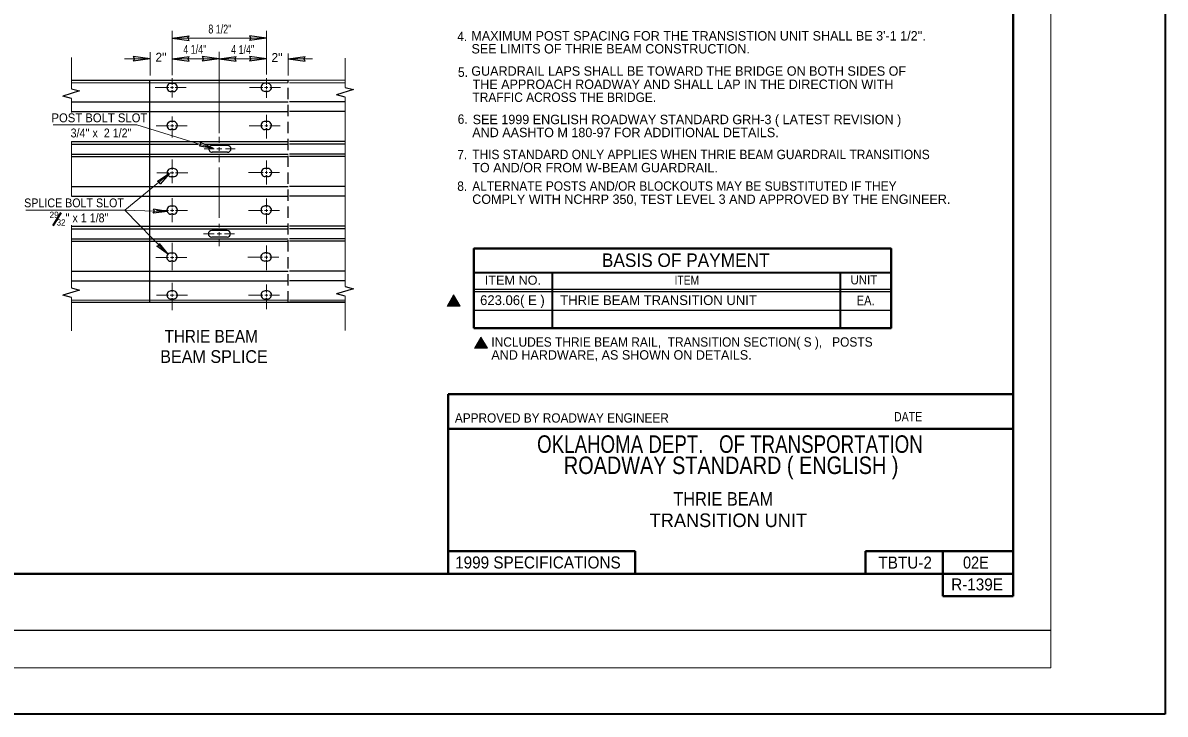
# Model space of a CAD drawing. Extents: x 678 to 1065, y -91 to 199.
# Drawn here: x 913.5 to 1065.5, y -90.9 to 1 of the extents above; entities that cross this region are included whole.
import ezdxf

# ---------------------------------------------------------------- set-up
doc = ezdxf.new("R2010")
doc.units = 0
doc.header["$LTSCALE"] = 0.5
doc.linetypes.add('MEDIUM_DASHED', pattern=[4.5, 3, -1.5])
doc.layers.add('1', color=7, linetype='Continuous', lineweight=25)

msp = doc.modelspace()

# ---------------------------------------------------------------- hatches: boundary and pattern name
at = {"layer": '1'}
for points in [[(969.9253, -36.6312), (970.7832, -35.1285), (971.6555, -36.6229)], [(973.5717, -42.2482), (974.4298, -40.7457), (975.302, -42.24)]]:
    msp.add_hatch(color=256, dxfattribs=at).paths.add_polyline_path(points)

# ---------------------------------------------------------------- linework, layer by layer
at = {"layer": '1', "lineweight": 13}
for p, q in [((1050.2743, -84.7214), (1050.2743, 145.2877)), ((933.3577, -5.9476), (933.3577, -0.0425)), ((945.9052, -0.9878), (933.3577, -0.9878)), ((945.9052, -5.8507), (945.9052, -0.0425)), ((930.4049, -5.9933), (930.4049, -2.8685)), ((939.6176, -13.6311), (939.6176, -2.8186)), ((919.9355, -7.7364), (919.9355, -3.5592)), ((926.9925, -3.7478), (930.4049, -3.7478)), ((939.6314, -3.7478), (933.3577, -3.7478)), ((945.9052, -3.7478), (939.6314, -3.7478)), ((948.7878, -5.9918), (948.7878, -3.044)), ((948.7878, -3.7478), (952.0018, -3.7478)), ((956.3692, -7.5614), (956.3692, -3.6751)), ((948.7934, -6.9425), (919.9355, -6.9425)), ((932.9002, -7.5815), (931.0923, -7.5815)), ((933.5308, -7.5815), (933.1209, -7.5815)), ((933.3288, -7.2109), (933.3288, -6.3413)), ((933.3288, -7.7559), (933.3288, -7.3776)), ((935.2203, -7.5815), (933.7289, -7.5815)), ((945.3896, -7.5815), (943.6222, -7.5815)), ((946.0766, -7.5815), (945.6261, -7.5815)), ((945.8767, -7.1931), (945.8767, -6.3413)), ((945.8767, -7.7787), (945.8767, -7.3733)), ((947.7494, -7.5815), (946.3243, -7.5815)), ((956.3692, -6.6143), (947.7937, -6.6143)), ((948.9633, -6.9425), (956.3692, -6.9425)), ((919.9355, -9.0222), (919.9355, -10.8954)), ((933.3288, -8.891), (933.3288, -7.9226)), ((945.8767, -8.9618), (945.8767, -7.9589)), ((956.3692, -8.8472), (956.3692, -18.4523)), ((933.3288, -12.2417), (933.3288, -11.4132)), ((945.8767, -12.2483), (945.8767, -11.2032)), ((932.9407, -12.6512), (931.2112, -12.6512)), ((933.5488, -12.6512), (933.1389, -12.6512)), ((933.3288, -12.8317), (933.3288, -12.4623)), ((933.3288, -14.2152), (933.3288, -12.9938)), ((935.3388, -12.6512), (933.756, -12.6512)), ((945.4235, -12.6437), (943.5697, -12.6437)), ((946.0767, -12.6437), (945.6938, -12.6437)), ((945.8767, -12.8006), (945.8767, -12.4062)), ((945.8767, -14.3552), (945.8767, -12.9923)), ((947.6973, -12.6437), (946.3357, -12.6437)), ((919.9355, -14.7331), (919.9355, -22.0308)), ((939.6026, -14.924), (939.6026, -14.1312)), ((938.9194, -15.7434), (937.5843, -15.7434)), ((939.945, -15.7434), (939.3026, -15.7434)), ((939.6026, -15.9722), (939.6026, -15.4988)), ((939.6026, -17.4819), (939.6026, -16.6033)), ((941.7123, -15.7434), (940.4522, -15.7434)), ((933.3288, -18.5132), (933.3288, -17.1572)), ((939.6026, -18.1866), (939.6026, -24.8992)), ((945.8767, -18.4854), (945.8767, -17.297)), ((956.3692, -34.0326), (956.3692, -17.4925)), ((932.7563, -19.1891), (927.0479, -23.8682)), ((932.9139, -18.9024), (931.2948, -18.9024)), ((933.5556, -18.9024), (933.094, -18.9024)), ((933.3288, -19.0877), (933.3288, -18.7159)), ((933.3288, -20.3094), (933.3288, -19.2567)), ((935.4228, -18.9024), (933.8032, -18.9024)), ((945.4639, -18.8777), (943.5176, -18.8777)), ((946.0407, -18.8777), (945.7072, -18.8777)), ((945.8767, -19.0486), (945.8767, -18.6702)), ((945.8767, -20.4492), (945.8767, -19.2468)), ((947.6444, -18.8777), (946.2659, -18.8777)), ((933.3288, -23.4853), (933.3288, -22.2707)), ((945.8767, -23.5162), (945.8767, -22.3407)), ((913.8697, -23.8782), (927.0468, -23.8782)), ((927.0322, -23.8842), (932.3615, -24.0373)), ((927.0322, -23.8842), (932.6101, -29.5457)), ((932.8568, -23.9042), (931.2644, -23.9042)), ((933.5772, -23.9042), (933.1045, -23.9042)), ((933.3288, -24.1162), (933.3288, -23.6768)), ((933.3288, -25.4934), (933.3288, -24.2739)), ((935.3909, -23.9042), (933.7687, -23.9042)), ((945.3782, -23.921), (943.4951, -23.921)), ((946.0767, -23.921), (945.6148, -23.921)), ((945.8767, -24.1137), (945.8767, -23.6852)), ((945.8767, -25.703), (945.8767, -24.2715)), ((947.6227, -23.921), (946.347, -23.921)), ((939.6026, -26.1854), (939.6026, -25.7041)), ((919.9355, -34.2076), (919.9355, -25.8542)), ((938.9443, -27.0212), (937.5281, -27.0212)), ((939.9019, -27.0212), (939.3273, -27.0212)), ((939.6026, -27.2332), (939.6026, -26.7937)), ((941.6553, -27.0212), (940.33, -27.0212)), ((933.3288, -29.771), (933.3288, -28.2249)), ((939.6026, -28.6552), (939.6026, -27.8415)), ((945.8767, -29.7139), (945.8767, -28.5752)), ((932.869, -30.1727), (931.1594, -30.1727)), ((933.567, -30.1727), (933.1054, -30.1727)), ((933.3288, -30.3681), (933.3288, -29.9625)), ((935.2863, -30.1727), (933.7921, -30.1727)), ((945.3785, -30.1378), (943.4253, -30.1378)), ((946.0656, -30.1378), (945.6263, -30.1378)), ((945.8767, -30.3452), (945.8767, -29.9168)), ((947.5526, -30.1378), (946.3247, -30.1378)), ((933.3288, -31.8672), (933.3288, -30.5032)), ((945.8767, -31.8672), (945.8767, -30.503)), ((933.3288, -33.548), (933.3288, -34.7946)), ((945.8767, -33.7715), (945.8767, -34.8062)), ((919.9355, -35.4933), (919.9355, -39.94)), ((919.9355, -35.852), (948.7934, -35.852)), ((932.8357, -35.1987), (931.2644, -35.1987)), ((933.5899, -35.1987), (933.0946, -35.1987)), ((933.3288, -34.9972), (933.3288, -35.4137)), ((933.3288, -35.5712), (933.3288, -37.1908)), ((935.3909, -35.1987), (933.8151, -35.1987)), ((945.4275, -35.1812), (943.5131, -35.1812)), ((946.0676, -35.1812), (945.6799, -35.1812)), ((945.8767, -34.9956), (945.8767, -35.3562)), ((945.8767, -35.5229), (945.8767, -37.0637)), ((947.6407, -35.1812), (946.2794, -35.1812)), ((956.3692, -35.852), (948.9633, -35.852)), ((956.3692, -35.3183), (956.3692, -39.8912)), ((973.5785, -39.4729), (1029.0455, -39.4729)), ((690.2597, -84.7214), (1050.2743, -84.7214))]:
    msp.add_line(p, q, dxfattribs=at)
at = {"layer": '1', "lineweight": 40}
for p, q in [((1045.2738, -72.2207), (1045.2738, 132.7877)), ((970.095, -48.3275), (970.095, -72.2207)), ((1045.2738, -48.3275), (970.095, -48.3275)), ((970.095, -52.975), (1045.2738, -52.975)), ((970.095, -69.2417), (994.9696, -69.2417)), ((994.9696, -72.2207), (994.9696, -69.2417)), ((1025.5933, -72.2207), (1025.5933, -69.2417)), ((1025.5933, -69.2417), (1045.2738, -69.2417)), ((1035.9208, -75.1995), (1035.9208, -69.2417)), ((720.2609, -72.2207), (1045.2738, -72.2207)), ((1045.2738, -75.1995), (1045.2738, -72.2207)), ((1035.9208, -75.1995), (1045.2738, -75.1995))]:
    msp.add_line(p, q, dxfattribs=at)
at = {"layer": '1'}
for p, q in [((933.3578, -0.9878), (935.6208, -0.6769)), ((933.3578, -0.9878), (935.6208, -1.2987)), ((945.9051, -0.9878), (943.6416, -0.6758)), ((945.9051, -0.9878), (943.6416, -1.298)), ((930.4049, -3.7478), (928.1422, -3.4366)), ((930.4049, -3.7478), (928.1422, -4.0583)), ((933.3577, -3.7471), (935.6208, -3.4366)), ((933.3577, -3.7471), (935.6208, -4.058)), ((939.6173, -3.7478), (937.3542, -3.4366)), ((939.6173, -3.7478), (937.3542, -4.0583)), ((939.6177, -3.7478), (941.8808, -3.4373)), ((939.6177, -3.7478), (941.8808, -4.0587)), ((945.9052, -3.7493), (943.6421, -3.4381)), ((945.9052, -3.7493), (943.6421, -4.0598)), ((948.7878, -3.7471), (951.0521, -3.4366)), ((948.7878, -3.7471), (951.0521, -4.058)), ((919.9355, -6.6091), (948.7934, -6.6091)), ((930.3944, -36.1325), (930.3944, -6.6091)), ((933.4904, -7.0201), (933.1792, -7.0201)), ((946.0139, -7.01), (945.7034, -7.01)), ((919.9355, -9.0222), (918.8019, -8.7197)), ((933.5006, -8.1016), (933.1856, -8.1016)), ((946.0244, -8.0915), (945.7091, -8.0915)), ((956.3692, -8.8472), (955.2356, -8.5447)), ((919.9355, -9.4692), (948.7934, -9.4692)), ((956.3692, -9.4692), (948.9633, -9.4692)), ((919.9355, -10.781), (948.7934, -10.781)), ((933.5006, -12.0887), (933.1856, -12.0887)), ((946.0244, -12.0793), (945.7091, -12.0793)), ((956.3692, -10.781), (948.9633, -10.781)), ((933.4904, -13.1702), (933.1792, -13.1702)), ((946.0139, -13.1612), (945.7034, -13.1612)), ((919.9355, -14.7587), (948.7934, -14.7587)), ((919.9355, -15.0868), (936.8096, -15.0868)), ((938.8443, -15.6635), (937.1144, -14.8644)), ((937.6698, -15.0868), (948.7934, -15.0868)), ((956.3692, -14.7587), (948.9633, -14.7587)), ((956.3692, -15.0868), (948.9633, -15.0868)), ((919.9355, -16.4199), (948.7934, -16.4199)), ((938.8443, -15.6635), (936.9626, -15.3605)), ((940.7234, -15.2945), (938.6654, -15.2945)), ((940.7234, -16.1803), (938.6654, -16.1803)), ((956.3692, -16.4199), (948.9633, -16.4199)), ((919.9355, -16.748), (948.7934, -16.748)), ((956.3692, -16.748), (948.9633, -16.748)), ((932.9839, -19.0027), (931.3944, -20.0536)), ((932.9839, -19.0027), (931.7364, -20.443)), ((933.5201, -19.4289), (933.2092, -19.4289)), ((933.5306, -18.3474), (933.2156, -18.3474)), ((946.0447, -19.4199), (945.7331, -19.4199)), ((946.0552, -18.3384), (945.7391, -18.3384)), ((919.9355, -20.7252), (948.7934, -20.7252)), ((956.3692, -20.7252), (948.9633, -20.7252)), ((919.9355, -22.0374), (948.7934, -22.0374)), ((956.3692, -22.0374), (948.9633, -22.0374)), ((932.7209, -24.065), (930.8276, -24.2829)), ((932.7209, -24.065), (930.8396, -23.7639)), ((933.5006, -23.3357), (933.1856, -23.3357)), ((946.0244, -23.3252), (945.7091, -23.3252)), ((933.4904, -24.4164), (933.1792, -24.4164)), ((946.0139, -24.4067), (945.7034, -24.4067)), ((919.9355, -26.015), (948.7934, -26.015)), ((919.9355, -26.3432), (948.7934, -26.3432)), ((940.6679, -26.5723), (938.6084, -26.5723)), ((956.3692, -26.015), (948.9633, -26.015)), ((956.3692, -26.3432), (948.9633, -26.3432)), ((919.9355, -27.6759), (948.7934, -27.6759)), ((919.9355, -28.0037), (948.7934, -28.0037)), ((932.8484, -29.7654), (931.2854, -28.676)), ((932.8484, -29.7654), (931.6372, -28.2947)), ((940.6679, -27.458), (938.6084, -27.458)), ((956.3692, -27.6759), (948.9633, -27.6759)), ((956.3692, -28.0037), (948.9633, -28.0037)), ((933.4698, -29.5839), (933.1541, -29.5839)), ((945.9933, -29.5745), (945.6783, -29.5745)), ((933.4593, -30.6654), (933.1484, -30.6654)), ((945.9828, -30.6557), (945.6719, -30.6557)), ((919.9355, -31.9805), (948.7934, -31.9805)), ((919.9355, -33.293), (948.7934, -33.293)), ((956.3692, -31.9805), (948.9633, -31.9805)), ((956.3692, -33.293), (948.9633, -33.293)), ((933.5006, -34.625), (933.1856, -34.625)), ((946.0244, -34.6152), (945.7091, -34.6152)), ((973.5046, -34.3827), (1029.0058, -34.3827)), ((973.5046, -34.6827), (1029.0058, -34.6827)), ((919.9355, -35.4933), (918.8019, -35.1908)), ((919.9355, -36.1325), (956.3692, -36.1325)), ((933.4904, -35.7062), (933.1792, -35.7062)), ((946.0139, -35.6964), (945.7034, -35.6964)), ((956.3692, -36.1325), (948.9633, -36.1325)), ((956.3692, -35.3183), (955.2356, -35.0158)), ((973.5046, -37.191), (1029.0058, -37.191)), ((705.2604, -79.7209), (1050.2743, -79.7209))]:
    msp.add_line(p, q, dxfattribs=at)
at = {"layer": '1', "linetype": 'MEDIUM_DASHED'}
msp.add_line((948.7934, -36.1325), (948.7934, -6.6091), dxfattribs=at)
at = {"layer": '1', "lineweight": 35}
for p, q in [((917.5131, -25.8967), (918.5859, -24.1947)), ((973.4307, -32.1698), (1029.0455, -32.1698)), ((983.9727, -39.5587), (983.9727, -32.1698)), ((1022.2718, -39.5587), (1022.2718, -32.1698))]:
    msp.add_line(p, q, dxfattribs=at)
msp.add_lwpolyline([(1065.4894, -90.8938), (678.3428, -90.8938), (678.3428, 181.4442), (1065.4894, 181.4442)], close=True, dxfattribs=at)
at = {"layer": '1'}
for points in [[(935.6208, -1.2987), (935.4453, -0.9841), (935.6208, -0.6769)], [(943.6416, -0.6758), (943.8174, -0.9908), (943.6416, -1.298)], [(928.1422, -3.4366), (928.3181, -3.7516), (928.1422, -4.0583)], [(935.6208, -4.058), (935.4453, -3.7433), (935.6208, -3.4366)], [(937.3542, -3.4366), (937.53, -3.7516), (937.3542, -4.0583)], [(941.8808, -4.0587), (941.7046, -3.7441), (941.8808, -3.4373)], [(943.6421, -3.4381), (943.8179, -3.7531), (943.6421, -4.0598)], [(951.0521, -4.058), (950.8758, -3.7433), (951.0521, -3.4366)], [(956.3692, -7.5614), (957.4678, -7.8545), (955.2356, -8.5447)], [(919.9355, -7.7364), (921.0342, -8.0295), (918.8019, -8.7197)], [(936.9626, -15.3605), (937.1789, -15.152), (937.1144, -14.8644)], [(931.7364, -20.443), (931.6738, -20.15), (931.3944, -20.0536)], [(930.8276, -24.2829), (930.9798, -24.0237), (930.8396, -23.7639)], [(931.2854, -28.676), (931.5704, -28.5822), (931.6372, -28.2947)], [(919.9355, -34.2076), (921.0342, -34.5007), (918.8019, -35.1908)], [(956.3692, -34.0326), (957.4678, -34.3257), (955.2356, -35.0158)]]:
    msp.add_lwpolyline(points, dxfattribs=at)
at = {"layer": '1', "lineweight": 13}
msp.add_lwpolyline([(938.8443, -15.6647), (928.6511, -12.5522), (917.5162, -12.5522)], dxfattribs=at)
at = {"layer": '1', "lineweight": 40}
msp.add_lwpolyline([(973.5046, -39.5587), (1029.0058, -39.5587), (1029.0058, -28.989), (973.5046, -28.989)], close=True, dxfattribs=at)
at = {"layer": '1', "lineweight": 13}
for points in [[(969.9253, -36.6312), (970.7832, -35.1285), (971.6555, -36.6229)], [(973.5717, -42.2482), (974.4298, -40.7457), (975.302, -42.24)]]:
    msp.add_lwpolyline(points, close=True, dxfattribs=at)
at = {"layer": '1'}
for centre, start, end in [((933.1849, -7.5605), 90.60689, 271.78064), ((933.4959, -7.5605), 269.91611, 90.60689), ((945.7089, -7.5506), 90.60689, 271.78064), ((946.0199, -7.5506), 269.91611, 90.60689), ((933.1849, -12.6307), 88.21936, 269.39311), ((933.4959, -12.6307), 269.39311, 90.08389), ((945.7089, -12.6209), 88.21936, 269.39311), ((946.0199, -12.6209), 269.39311, 90.08389), ((933.215, -18.8898), 88.21936, 206.95585), ((933.215, -18.8898), 222.02534, 269.39311), ((933.526, -18.8898), 269.39311, 90.08389), ((945.7391, -18.8799), 88.21936, 269.39311), ((946.0501, -18.8799), 269.39311, 90.08389), ((933.1849, -23.8767), 88.21936, 269.39311), ((933.4959, -23.8767), 269.39311, 90.08389), ((945.7089, -23.8669), 88.21936, 269.39311), ((946.0199, -23.8669), 269.39311, 90.08389), ((933.154, -30.1259), 88.21936, 269.39311), ((933.465, -30.1259), 269.39311, 90.08389), ((945.6781, -30.1161), 88.21936, 269.39311), ((945.989, -30.1161), 269.39311, 90.08389), ((933.1849, -35.1666), 88.21936, 269.39311), ((933.4959, -35.1666), 269.39311, 90.08389), ((945.7089, -35.1568), 88.21936, 269.39311), ((946.0199, -35.1568), 269.39311, 90.08389)]:
    msp.add_arc(centre, 0.54, start, end, dxfattribs=at)
for centre, major_axis, start_param, end_param in [((938.6659, -15.7379), (-0.4429, 0), 5.95911068, 7.85398163), ((938.6659, -15.7379), (-0.4429, 0), 4.71238898, 5.49165794), ((940.7243, -15.7379), (0.4429, 0), 4.71238898, 7.85398163), ((938.6095, -27.0154), (-0.4429, 0), 4.71238898, 7.85398163), ((940.6679, -27.0154), (0.4429, 0), 4.71238898, 7.85398163)]:
    msp.add_ellipse(centre, major_axis=major_axis, ratio=0.999978, start_param=start_param, end_param=end_param, dxfattribs=at)

# ---------------------------------------------------------------- texts
for s, height, width, p in [("8 1/2''", 1.181, 0.75, (938.1622, -0.3857)), ('4.', 1.25, 0.95, (971.2824, -1.4067)), ("4 1/4''", 1.181, 0.75, (934.8299, -3.0905)), ("4 1/4''", 1.181, 0.75, (941.1922, -3.1171)), ('5.', 1.25, 0.95, (971.3799, -6.1544)), ('TRAFFIC ACROSS THE BRIDGE.', 1.25, 0.95, (973.3071, -9.4897)), ('POST BOLT SLOT', 1.181, 0.95, (917.2848, -12.1899)), ('6.', 1.25, 0.95, (971.3442, -12.3965)), ("3/4'' x  2 1/2''", 1.181, 0.9, (919.8303, -14.2085)), ('7.', 1.25, 0.95, (971.2844, -17.1088)), ('THIS STANDARD ONLY APPLIES WHEN THRIE BEAM GUARDRAIL TRANSITIONS', 1.25, 0.95, (973.279, -17.0951)), ('8.', 1.25, 0.95, (971.2844, -21.3105)), ('ALTERNATE POSTS AND/OR BLOCKOUTS MAY BE SUBSTITUTED IF THEY ', 1.25, 0.95, (973.279, -21.2968)), ('SPLICE BOLT SLOT', 1.181, 0.9, (913.6514, -23.5022)), ("'' x 1 1/8''", 1.181, 0.9, (919.143, -25.5001)), ('32', 0.8333, 0.95, (917.971, -25.9228)), ('BASIS OF PAYMENT', 1.807, 0.95, (990.5277, -31.432)), ('ITEM NO.', 1.2, 1.05, (974.9417, -33.7926)), ('ITEM', 1.2, 0.85, (1000.2043, -33.8046)), ('UNIT', 1.2, 0.95, (1023.6176, -33.7495)), ('EA.', 1.3, 0.85, (1024.4379, -36.5289)), ('THRIE BEAM', 1.688, 0.9, (932.3287, -41.488)), ('INCLUDES THRIE BEAM RAIL,  TRANSITION SECTION( S ),   POSTS', 1.25, 0.95, (975.8239, -42.0336)), ('BEAM SPLICE', 1.688, 0.95, (931.7587, -44.1902)), ('APPROVED BY ROADWAY ENGINEER', 1.237, 0.95, (970.97, -52.1277)), ('DATE', 1.237, 0.85, (1029.4089, -51.9628)), ('OKLAHOMA DEPT.   OF TRANSPORTATION', 2.327, 0.8, (981.9131, -56.148)), ('ROADWAY STANDARD ( ENGLISH )', 2.327, 0.85, (985.4689, -58.9666)), ('THRIE BEAM', 1.807, 0.9, (1000.0316, -63.1715)), ('1999 SPECIFICATIONS', 1.6, 0.95, (971.0034, -71.5247)), ('TBTU-2', 1.6, 0.95, (1027.3354, -71.5372)), ('02E', 1.6, 0.9, (1038.5901, -71.5357)), ('R-139E', 1.6, 0.95, (1037.0116, -74.4441))]:
    msp.add_text(s, height=height, dxfattribs=dict(at, width=width)).set_placement(p)
for s, height, p in [("MAXIMUM POST SPACING FOR THE TRANSISTION UNIT SHALL BE 3'-1 1/2''.", 1.25, (973.1608, -1.3208)), ("2''", 1.181, (931.1223, -4.1334)), ("2''", 1.181, (946.5655, -4.1682)), ('SEE LIMITS OF THRIE BEAM CONSTRUCTION.', 1.25, (973.1767, -3.0449)), ('GUARDRAIL LAPS SHALL BE TOWARD THE BRIDGE ON BOTH SIDES OF ', 1.25, (973.151, -6.0037)), ('THE APPROACH ROADWAY AND SHALL LAP IN THE DIRECTION WITH ', 1.25, (973.3202, -7.7617)), ('SEE 1999 ENGLISH ROADWAY STANDARD GRH-3 ( LATEST REVISION ) ', 1.25, (973.3389, -12.4445)), ('AND AASHTO M 180-97 FOR ADDITIONAL DETAILS.', 1.25, (973.2845, -14.1732)), ('TO AND/OR FROM W-BEAM GUARDRAIL.', 1.25, (973.279, -18.8451)), ('COMPLY WITH NCHRP 350, TEST LEVEL 3 AND APPROVED BY THE ENGINEER.', 1.25, (973.279, -23.0468)), ('29', 0.8333, (917.0159, -24.9147)), ('623.06( E )', 1.3, (974.3267, -36.4967)), ('THRIE BEAM TRANSITION UNIT', 1.3, (984.9824, -36.4967)), ('AND HARDWARE, AS SHOWN ON DETAILS.', 1.25, (975.8239, -43.7511)), ('TRANSITION UNIT', 1.807, (996.8945, -66.0226))]:
    msp.add_text(s, height=height, dxfattribs=at).set_placement(p)

doc.saveas('drawing.dxf')
